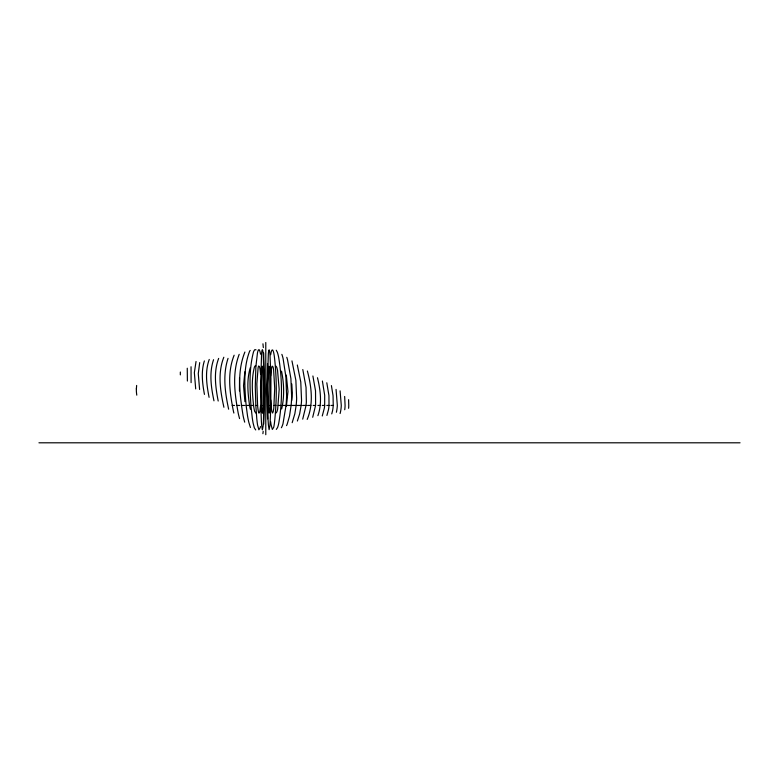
<?xml version="1.0" encoding="UTF-8"?>
<svg xmlns="http://www.w3.org/2000/svg" width="779" height="779" viewBox="0 0 779 779"><rect width="100%" height="100%" fill="white"/><g stroke="black" fill="none" stroke-linecap="round" stroke-linejoin="round"><path stroke-width="1.17" d="M180.329 374.894L180.338 372.011M286.575 395.08L285.893 376.822L283.098 358.564A78.046 9.981 90 0 0 281.862 354.348M263.73 424.107L264.568 393.074A24.353 0.779 -90 0 0 264.578 388.799L263.692 352.955M270.819 405.45L270.936 378.565L270.031 355.419A79.03 2.532 90 0 0 269.534 350.959L269.193 349.8L268.843 350.268A76.77 2.464 -90 0 0 268.346 353.734L267.304 385.858L268.112 420.485A70.947 2.279 -90 0 0 268.424 425.149L269.106 429.667L269.855 425.947A73.333 2.347 -90 0 0 270.206 421.254L270.819 405.45L269.914 405.45L269.787 407.943A43.108 1.383 -90 0 1 269.495 411.633L269.183 413.094L268.852 411.702A41.297 1.324 -90 0 1 268.434 405.45L268.073 385.05L268.677 368.282A45.289 1.451 -90 0 1 268.969 366.237L269.378 366.646A46.623 1.49 -90 0 1 269.67 369.275L269.914 405.45M267.538 363.696L267.041 393.044A26.593 0.857 -90 0 0 267.168 405.411L267.567 418.859M331.747 413.892L332.516 410.942A19.563 8.491 90 0 0 333.237 405.45L333.052 395.79L331.406 385.586M263.156 405.45L262.922 369.207A45.464 1.461 -90 0 0 262.63 366.568L262.221 366.159A46.808 1.5 -90 0 0 261.919 368.204L261.296 385.03L261.705 406.268A43.108 1.383 90 0 0 262.046 411.361L262.426 413.201L262.747 411.711A41.852 1.344 -90 0 0 263.029 407.972L263.156 405.45L264.412 405.45M270.654 421.702A70.616 4.528 -90 0 0 271.053 424.633L272.348 429.463L273.663 427.379A73.031 4.684 -90 0 0 274.403 423.309C276.915 401.117 276.915 378.594 274.344 356.412A78.767 5.044 90 0 0 273.371 351.485L272.679 349.985L271.988 350.102A76.517 4.898 -90 0 0 270.985 353.053L270.683 354.698M326.917 415.421L328.504 409.579A19.358 7.839 -90 0 0 329.02 405.45L328.933 395.547L326.8 382.771M322.263 415.976L324.337 408.167A19.222 7.215 -90 0 0 324.668 405.45L324.687 395.294L322.389 381.019M276.331 429.385L277.538 427.583A72.788 6.992 -90 0 0 278.687 423.601C282.563 401.808 282.261 379.276 278.697 357.464A78.436 7.527 -90 0 0 277.256 352.069L276.243 350.238M317.89 415.684C322.214 403.454 320.481 390.036 317.472 377.727M270.693 376.082L271.628 367.883A45.143 2.892 -90 0 1 272.212 366.14L273.03 366.948A46.467 2.98 -90 0 1 273.604 369.859L274.724 388.332L273.809 408.021A42.923 2.746 -90 0 1 273.195 411.74L272.543 413.026L271.9 411.458A41.18 2.639 90 0 1 271.131 405.45L270.732 399.948M187.262 368.224L187.388 381.048M315.602 405.177L315.524 390.795L312.895 375.984M136.393 388.643L136.646 385.439M260.576 405.45L260.215 408.868A41.813 2.678 -90 0 1 259.602 412.315L258.93 413.172L258.307 411.195A43.04 2.756 -90 0 1 257.596 405.45L256.836 383.93L258.112 367.737A46.828 2.999 -90 0 1 258.706 365.984L259.534 366.802A45.484 2.912 -90 0 1 260.108 369.733L260.595 374.202M239.533 377.727L239.455 390.902M286.594 395.099A25.094 3.204 -90 0 1 286.049 405.401L282.962 423.873A72.418 9.26 90 0 1 281.375 427.749M191.05 366.743L191.098 382.645M286.779 357.318A77.598 12.386 90 0 1 287.519 359.713L290.898 378.545L291.648 396.862A23.876 3.807 90 0 1 291.112 405.431L289.525 416.064L287.198 424.136A71.931 11.481 90 0 1 286.536 425.636M307.199 419.404C313.684 404.058 311.522 386.666 307.384 371.008M291.959 360.891L295.864 380.279L296.643 398.614A22.747 4.353 -90 0 1 296.147 405.44L294.832 413.795L292.183 422.685M276.194 412.899L276.886 411.828A42.845 4.109 90 0 0 277.684 408.868L279.174 389.422L277.558 370.483A46.282 4.44 90 0 0 276.711 367.298L276.107 366.218M291.755 400.474L292.3 392.626L291.794 383.94M297.325 365L300.772 381.992L301.551 400.318A21.715 4.83 -90 0 1 301.122 405.45L299.623 413.99L297.374 421.02M302.797 369.548L306.04 387.406L306.351 401.983A20.799 5.278 90 0 1 306.03 405.45L302.719 419.141M281.657 408.956C284.53 396.579 284.062 383.521 281.531 371.135M286.38 406.434L287.967 391.574L286.312 375.079M244.879 371.797L243.535 385.702L244.908 401.672M199.697 362.595L198.275 373.638L199.59 389.461M196.035 361.505L194.361 372.625L195.695 388.925M204.371 360.92C200.933 371.758 202.394 383.434 204.458 394.398M213.563 359.703C209.015 372.975 211.128 387.416 213.972 400.825M228.043 358.379C222.57 374.806 225.034 392.626 228.637 409.189M312.7 417.271L315.573 405.45L313.187 405.45M250.283 367.707C246.563 379.899 247.819 393.015 249.562 405.45A42.563 5.443 90 0 0 250.38 409.296M218.656 358.408C213.436 372.031 215.491 387.085 218.198 401.029M209.249 359.431C204.76 371.573 206.649 384.943 209.084 397.329M223.816 357.24C217.497 373.19 220.291 390.99 223.904 407.261M239.192 354.328C231.996 373.131 234.645 394.028 238.247 413.347A72.885 13.934 90 0 0 239.562 418.586M234.138 355.214C226.981 373.005 229.756 392.937 233.427 411.224A72.544 16.145 -90 0 0 233.875 413.045M244.898 352.03C236.758 372.07 239.698 394.69 243.067 415.519A73.284 11.695 -90 0 0 244.703 422.16M255.97 413.191L254.684 411.439A42.767 4.109 -90 0 1 253.555 405.44C252.24 392.811 251.276 379.743 254.353 367.308A46.798 4.499 90 0 1 255.259 365.857L255.872 365.994M232.22 405.45L234.498 405.45M236.758 405.45L239.747 405.45M241.393 405.45L244.567 405.45M250.205 350.433A79.195 10.127 90 0 0 249.533 351.436C243.077 368.564 244.694 387.523 246.125 405.45L249.562 405.45M256.038 349.859L254.996 349.625A79.322 7.615 -90 0 0 253.457 352.079C248.91 369.441 249.835 387.689 250.935 405.45L253.555 405.45M260.546 354.211A77.102 4.937 -90 0 0 259.884 351.232L259.203 349.722L258.501 349.839A79.37 5.083 90 0 0 257.479 352.809L255.853 366.773L255.288 386.627L255.824 405.45L257.596 405.45M260.77 405.45L261.354 420.592A73.654 2.356 -90 0 0 261.676 425.295L262.367 429.842L263.117 426.094A71.152 2.279 -90 0 0 263.458 421.371L264.247 385.829L263.283 355.302A77.063 2.473 -90 0 0 262.796 350.832L262.445 349.674L262.095 350.131A79.331 2.541 90 0 0 261.588 353.608L260.527 387.056L260.77 405.45L261.666 405.45M267.548 405.45L268.434 405.45M274.072 405.45L275.893 405.45M278.249 405.45L280.976 405.45M282.426 405.45L286.059 405.45M286.604 405.45L291.122 405.45M291.852 405.45L296.147 405.45M297.003 405.45L301.122 405.45M302.554 405.45L306.03 405.45M307.559 405.45L310.85 405.45M317.939 405.45L320.179 405.45M322.292 405.45L324.668 405.45M326.81 405.45L329.02 405.45M330.939 405.45L333.246 405.45M38.95 442.803L740.05 442.803M255.716 429.95L254.343 427.866L253.117 423.085A73.713 7.079 90 0 1 252.289 418.06L250.935 405.45M250.439 427.476L248.91 422.637A73.469 9.397 -90 0 1 247.527 415.85L246.125 405.45M340.092 390.873L341.28 405.45A20.157 9.893 -90 0 1 340.102 413.542M336.061 389.403L337.326 405.45A19.835 9.173 -90 0 1 336.382 412.266M262.942 343.792L263.331 347.57M344.659 396.462L345.087 405.45A20.527 10.643 90 0 1 344.727 409.744M348.593 399.676L348.758 405.45A20.945 11.422 -90 0 1 348.593 408.293M255.824 405.45L256.758 418.411A73.577 4.713 -90 0 0 257.547 424.915L258.871 429.813L260.186 427.69A71.181 4.557 90 0 0 260.439 426.522M265.775 342.497L265.775 434.721M263.185 431.332A92.652 2.97 -90 0 1 262.883 433.689M136.783 395.148A39.057 39.038 -90 0 1 136.335 388.643"/></g></svg>
